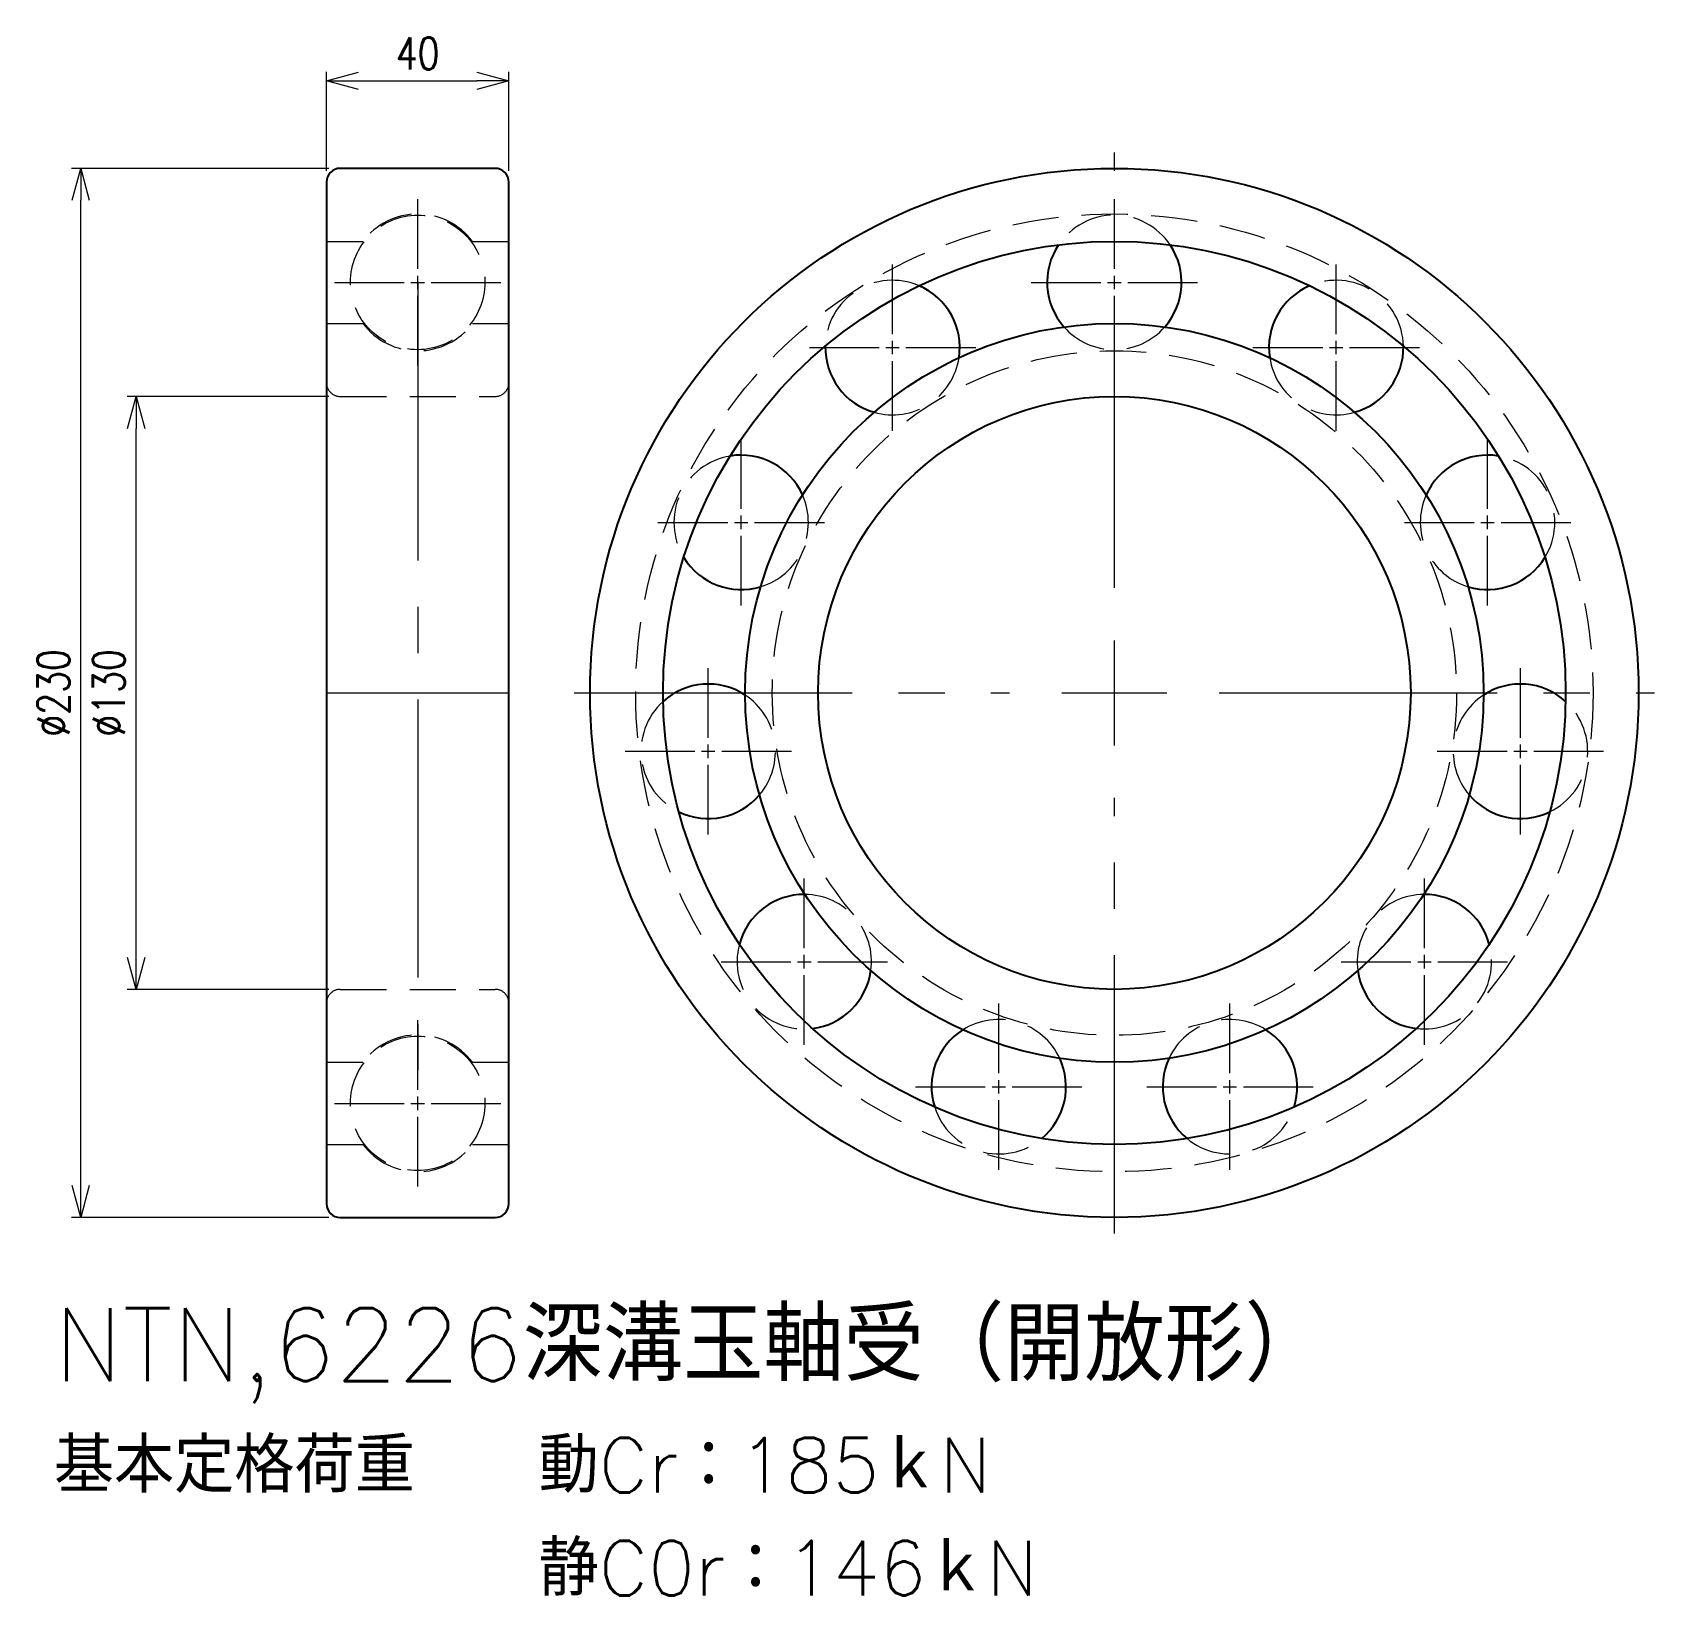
# Model space of a CAD drawing. Header units: millimetres. Extents: x 0 to 49006, y -7876 to 6995.
# Drawn here: x 18466.1 to 18821.9, y -6334.9 to -5992.1 of the extents above; entities that cross this region are included whole.
import ezdxf

# ---------------------------------------------------------------- set-up
doc = ezdxf.new("R2010")
doc.units = ezdxf.units.MM
doc.header["$LTSCALE"] = 3.2
doc.header["$PDMODE"] = 99
doc.header["$PDSIZE"] = 1
doc.linetypes.add('CENTER2', pattern=[28.575, 19.05, -3.175, 3.175, -3.175])
doc.linetypes.add('HIDDEN2', pattern=[4.7625, 3.175, -1.5875])
for name, color, linetype, lineweight in [('01_外形線', 7, 'Continuous', 25), ('03_かくれ線', 6, 'HIDDEN2', 13), ('04_中心線', 1, 'CENTER2', 9), ('06_文字', 7, 'Continuous', 13), ('07_寸法線', 3, 'Continuous', 9)]:
    doc.layers.add(name, color=color, linetype=linetype, lineweight=lineweight)
doc.styles.get("Standard").update_dxf_attribs({"font": 'txt.shx', "bigfont": 'extfont2.shx'})
doc.styles.add('寸法用', font='simplex.shx', dxfattribs={"width": 0.8, "bigfont": '@extfont2.shx'})
doc.dimstyles.new('機械製図用', dxfattribs={"dimtxt": 3.5, "dimasz": 3.5, "dimexe": 2, "dimexo": 0, "dimgap": 1.2, "dimtad": 1, "dimdsep": 46, "dimtxsty": '寸法用', "dimblk": 'OPEN30', "dimcen": 0, "dimclrd": 256, "dimclre": 256, "dimclrt": 7, "dimazin": 2, "dimtm": 1e-09, "dimtfac": 0.75, "dimtmove": 0, "dimatfit": 3, "dimldrblk": 'OPEN30', "dimfxl": 1, "dimlwd": -1, "dimlwe": -1, "dimarcsym": 0})

# ---------------------------------------------------------------- blocks, each defined once
blk = doc.blocks.new('*U1563')
at = {"layer": '04_中心線', "color": 0, "linetype": 'CENTER2', "transparency": 16777216}
for p, q in [((0, 2.95), (0, 18.25)), ((-18.25, 0), (-2.95, 0)), ((2.95, 0), (18.25, 0)), ((0, -18.25), (0, -2.95))]:
    blk.add_line(p, q, dxfattribs=at)
at = {"layer": '04_中心線', "color": 0, "linetype": 'Continuous', "transparency": 16777216}
for p, q in [((-1.475, 0), (1.475, 0)), ((0, -1.475), (0, 1.475))]:
    blk.add_line(p, q, dxfattribs=at)
blk = doc.blocks.new('_Open30')
at = {"color": 0, "linetype": 'ByBlock', "lineweight": -2}
for p, q in [((-1, 0.268), (0, 0)), ((0, 0), (-1, -0.268)), ((0, 0), (-1, 0))]:
    blk.add_line(p, q, dxfattribs=at)
blk = doc.blocks.new('*D1577')
at = {"layer": '07_寸法線', "transparency": 16777216}
for p, q in [((18530.61, -6022.44), (18530.61, -6000.73)), ((18537.61, -6002.73), (18563.61, -6002.73)), ((18570.61, -6022.44), (18570.61, -6000.73))]:
    blk.add_line(p, q, dxfattribs=at)
at = {"layer": 'Defpoints', "color": 0, "transparency": 16777216}
for p in [(18570.61, -6002.73), (18530.61, -6024.94), (18570.61, -6024.94)]:
    blk.add_point(p, dxfattribs=at)
at = {"layer": '07_寸法線', "transparency": 16777216, "xscale": 7, "yscale": 7, "zscale": 7, "rotation": 180}
blk.add_blockref('_Open30', (18530.61, -6002.73), dxfattribs=at)
at = {"layer": '07_寸法線', "transparency": 16777216, "xscale": 7, "yscale": 7, "zscale": 7}
blk.add_blockref('_Open30', (18570.61, -6002.73), dxfattribs=at)
at = {"layer": '07_寸法線', "color": 7, "transparency": 16777216, "insert": (18550.61, -5996.73), "char_height": 7, "attachment_point": 5, "style": '寸法用'}
blk.add_mtext('40', dxfattribs=at)
blk = doc.blocks.new('*D1578')
at = {"layer": '07_寸法線', "transparency": 16777216}
for p, q in [((18531.11, -6071.94), (18486.85, -6071.94)), ((18488.85, -6194.94), (18488.85, -6078.94)), ((18531.11, -6201.94), (18486.85, -6201.94))]:
    blk.add_line(p, q, dxfattribs=at)
at = {"layer": 'Defpoints', "color": 0, "transparency": 16777216}
for p in [(18488.85, -6071.94), (18533.61, -6071.94), (18533.61, -6201.94)]:
    blk.add_point(p, dxfattribs=at)
at = {"layer": '07_寸法線', "transparency": 16777216, "xscale": 7, "yscale": 7, "zscale": 7}
for p, rotation in [((18488.85, -6071.94), 90), ((18488.85, -6201.94), 270)]:
    blk.add_blockref('_Open30', p, dxfattribs=dict(at, rotation=rotation))
at = {"layer": '07_寸法線', "color": 7, "transparency": 16777216, "insert": (18482.85, -6136.94), "char_height": 7, "attachment_point": 5, "rotation": 90, "style": '寸法用'}
blk.add_mtext('%%C130', dxfattribs=at)
blk = doc.blocks.new('*D1579')
at = {"layer": '07_寸法線', "transparency": 16777216}
for p, q in [((18531.11, -6021.94), (18474.7, -6021.94)), ((18476.7, -6244.94), (18476.7, -6028.94)), ((18531.11, -6251.94), (18474.7, -6251.94))]:
    blk.add_line(p, q, dxfattribs=at)
at = {"layer": 'Defpoints', "color": 0, "transparency": 16777216}
for p in [(18476.7, -6021.94), (18533.61, -6021.94), (18533.61, -6251.94)]:
    blk.add_point(p, dxfattribs=at)
at = {"layer": '07_寸法線', "transparency": 16777216, "xscale": 7, "yscale": 7, "zscale": 7}
for p, rotation in [((18476.7, -6021.94), 90), ((18476.7, -6251.94), 270)]:
    blk.add_blockref('_Open30', p, dxfattribs=dict(at, rotation=rotation))
at = {"layer": '07_寸法線', "color": 7, "transparency": 16777216, "insert": (18470.7, -6136.94), "char_height": 7, "attachment_point": 5, "rotation": 90, "style": '寸法用'}
blk.add_mtext('%%C230', dxfattribs=at)
blk = doc.blocks.new('*U1564')
at = {"layer": '04_中心線', "color": 0, "linetype": 'CENTER2', "transparency": 16777216}
for p, q in [((0, 2.95), (0, 18.25)), ((-18.25, 0), (-2.95, 0)), ((2.95, 0), (18.25, 0)), ((0, -18.25), (0, -2.95))]:
    blk.add_line(p, q, dxfattribs=at)
at = {"layer": '04_中心線', "color": 0, "linetype": 'Continuous', "transparency": 16777216}
for p, q in [((-1.475, 0), (1.475, 0)), ((0, -1.475), (0, 1.475))]:
    blk.add_line(p, q, dxfattribs=at)
blk = doc.blocks.new('*U1565')
at = {"layer": '04_中心線', "color": 0, "linetype": 'CENTER2', "transparency": 16777216}
for p, q in [((0, 23), (0, 118.5)), ((-118.5, 0), (-23, 0)), ((23, 0), (118.5, 0)), ((0, -118.5), (0, -23))]:
    blk.add_line(p, q, dxfattribs=at)
at = {"layer": '04_中心線', "color": 0, "linetype": 'Continuous', "transparency": 16777216}
for p, q in [((0, -11.5), (0, 11.5)), ((-11.5, 0), (11.5, 0))]:
    blk.add_line(p, q, dxfattribs=at)
blk = doc.blocks.new('*U1566')
at = {"layer": '04_中心線', "color": 0, "linetype": 'CENTER2', "transparency": 16777216}
for p, q in [((0, 2.95), (0, 18.25)), ((-18.25, 0), (-2.95, 0)), ((2.95, 0), (18.25, 0)), ((0, -18.25), (0, -2.95))]:
    blk.add_line(p, q, dxfattribs=at)
at = {"layer": '04_中心線', "color": 0, "linetype": 'Continuous', "transparency": 16777216}
for p, q in [((-1.475, 0), (1.475, 0)), ((0, -1.475), (0, 1.475))]:
    blk.add_line(p, q, dxfattribs=at)
blk = doc.blocks.new('*U1567')
at = {"layer": '04_中心線', "color": 0, "linetype": 'CENTER2', "transparency": 16777216}
for p, q in [((0, 2.95), (0, 18.25)), ((-18.25, 0), (-2.95, 0)), ((2.95, 0), (18.25, 0)), ((0, -18.25), (0, -2.95))]:
    blk.add_line(p, q, dxfattribs=at)
at = {"layer": '04_中心線', "color": 0, "linetype": 'Continuous', "transparency": 16777216}
for p, q in [((-1.475, 0), (1.475, 0)), ((0, -1.475), (0, 1.475))]:
    blk.add_line(p, q, dxfattribs=at)
blk = doc.blocks.new('*U1568')
at = {"layer": '04_中心線', "color": 0, "linetype": 'CENTER2', "transparency": 16777216}
for p, q in [((0, 2.95), (0, 18.25)), ((-18.25, 0), (-2.95, 0)), ((2.95, 0), (18.25, 0)), ((0, -18.25), (0, -2.95))]:
    blk.add_line(p, q, dxfattribs=at)
at = {"layer": '04_中心線', "color": 0, "linetype": 'Continuous', "transparency": 16777216}
for p, q in [((-1.475, 0), (1.475, 0)), ((0, -1.475), (0, 1.475))]:
    blk.add_line(p, q, dxfattribs=at)
blk = doc.blocks.new('*U1569')
at = {"layer": '04_中心線', "color": 0, "linetype": 'CENTER2', "transparency": 16777216}
for p, q in [((0, 2.95), (0, 18.25)), ((-18.25, 0), (-2.95, 0)), ((2.95, 0), (18.25, 0)), ((0, -18.25), (0, -2.95))]:
    blk.add_line(p, q, dxfattribs=at)
at = {"layer": '04_中心線', "color": 0, "linetype": 'Continuous', "transparency": 16777216}
for p, q in [((-1.475, 0), (1.475, 0)), ((0, -1.475), (0, 1.475))]:
    blk.add_line(p, q, dxfattribs=at)
blk = doc.blocks.new('*U1570')
at = {"layer": '04_中心線', "color": 0, "linetype": 'CENTER2', "transparency": 16777216}
for p, q in [((0, 2.95), (0, 18.25)), ((-18.25, 0), (-2.95, 0)), ((2.95, 0), (18.25, 0)), ((0, -18.25), (0, -2.95))]:
    blk.add_line(p, q, dxfattribs=at)
at = {"layer": '04_中心線', "color": 0, "linetype": 'Continuous', "transparency": 16777216}
for p, q in [((-1.475, 0), (1.475, 0)), ((0, -1.475), (0, 1.475))]:
    blk.add_line(p, q, dxfattribs=at)
blk = doc.blocks.new('*U1571')
at = {"layer": '04_中心線', "color": 0, "linetype": 'CENTER2', "transparency": 16777216}
for p, q in [((0, 2.95), (0, 18.25)), ((-18.25, 0), (-2.95, 0)), ((2.95, 0), (18.25, 0)), ((0, -18.25), (0, -2.95))]:
    blk.add_line(p, q, dxfattribs=at)
at = {"layer": '04_中心線', "color": 0, "linetype": 'Continuous', "transparency": 16777216}
for p, q in [((-1.475, 0), (1.475, 0)), ((0, -1.475), (0, 1.475))]:
    blk.add_line(p, q, dxfattribs=at)
blk = doc.blocks.new('*U1572')
at = {"layer": '04_中心線', "color": 0, "linetype": 'CENTER2', "transparency": 16777216}
for p, q in [((0, 2.95), (0, 18.25)), ((-18.25, 0), (-2.95, 0)), ((2.95, 0), (18.25, 0)), ((0, -18.25), (0, -2.95))]:
    blk.add_line(p, q, dxfattribs=at)
at = {"layer": '04_中心線', "color": 0, "linetype": 'Continuous', "transparency": 16777216}
for p, q in [((-1.475, 0), (1.475, 0)), ((0, -1.475), (0, 1.475))]:
    blk.add_line(p, q, dxfattribs=at)
blk = doc.blocks.new('*U1573')
at = {"layer": '04_中心線', "color": 0, "linetype": 'CENTER2', "transparency": 16777216}
for p, q in [((0, 2.95), (0, 18.25)), ((-18.25, 0), (-2.95, 0)), ((2.95, 0), (18.25, 0)), ((0, -18.25), (0, -2.95))]:
    blk.add_line(p, q, dxfattribs=at)
at = {"layer": '04_中心線', "color": 0, "linetype": 'Continuous', "transparency": 16777216}
for p, q in [((-1.475, 0), (1.475, 0)), ((0, -1.475), (0, 1.475))]:
    blk.add_line(p, q, dxfattribs=at)
blk = doc.blocks.new('*U1574')
at = {"layer": '04_中心線', "color": 0, "linetype": 'CENTER2', "transparency": 16777216}
for p, q in [((0, 2.95), (0, 18.25)), ((-18.25, 0), (-2.95, 0)), ((2.95, 0), (18.25, 0)), ((0, -18.25), (0, -2.95))]:
    blk.add_line(p, q, dxfattribs=at)
at = {"layer": '04_中心線', "color": 0, "linetype": 'Continuous', "transparency": 16777216}
for p, q in [((-1.475, 0), (1.475, 0)), ((0, -1.475), (0, 1.475))]:
    blk.add_line(p, q, dxfattribs=at)
blk = doc.blocks.new('*U1575')
at = {"layer": '04_中心線', "color": 0, "linetype": 'CENTER2', "transparency": 16777216}
for p, q in [((0, 2.95), (0, 18.25)), ((-18.25, 0), (-2.95, 0)), ((2.95, 0), (18.25, 0)), ((0, -18.25), (0, -2.95))]:
    blk.add_line(p, q, dxfattribs=at)
at = {"layer": '04_中心線', "color": 0, "linetype": 'Continuous', "transparency": 16777216}
for p, q in [((-1.475, 0), (1.475, 0)), ((0, -1.475), (0, 1.475))]:
    blk.add_line(p, q, dxfattribs=at)
blk = doc.blocks.new('*U1576')
at = {"layer": '04_中心線', "color": 0, "linetype": 'CENTER2', "transparency": 16777216}
for p, q in [((0, 2.95), (0, 18.25)), ((-18.25, 0), (-2.95, 0)), ((2.95, 0), (18.25, 0)), ((0, -18.25), (0, -2.95))]:
    blk.add_line(p, q, dxfattribs=at)
at = {"layer": '04_中心線', "color": 0, "linetype": 'Continuous', "transparency": 16777216}
for p, q in [((-1.475, 0), (1.475, 0)), ((0, -1.475), (0, 1.475))]:
    blk.add_line(p, q, dxfattribs=at)

msp = doc.modelspace()

# ---------------------------------------------------------------- linework, layer by layer
at = {"layer": '01_外形線'}
msp.add_lwpolyline([(18533.614, -6251.937), (18567.614, -6251.937, 0.4142136), (18570.614, -6248.937), (18570.614, -6024.937, 0.4142136), (18567.614, -6021.937), (18533.614, -6021.937, 0.4142136), (18530.614, -6024.937), (18530.614, -6248.937, 0.4142136)], format="xyb", close=True, dxfattribs=at)
for points in [[(18691.2, -6038.696, 0.3413565), (18692.372, -6056.696)], [(18714.493, -6056.696, 0.3413565), (18715.666, -6038.696)], [(18669.356, -6063.454, 0.3413565), (18660.61, -6047.678)], [(18746.255, -6047.678, 0.3413565), (18737.51, -6063.454)], [(18640.029, -6060.905, 0.3413565), (18650.746, -6075.413)], [(18756.119, -6075.413, 0.3413565), (18766.837, -6060.905)], [(18635.037, -6093.543, 0.3413565), (18619.151, -6084.999)], [(18787.714, -6084.999, 0.3413565), (18771.828, -6093.543)], [(18608.988, -6107.253, 0.3413565), (18625.848, -6113.664)], [(18781.017, -6113.664, 0.3413565), (18797.878, -6107.253)], [(18622.434, -6137.409, 0.3413565), (18604.45, -6138.81)], [(18802.415, -6138.81, 0.3413565), (18784.431, -6137.409)], [(18607.932, -6163.027, 0.3413565), (18625.582, -6159.304)], [(18781.283, -6159.304, 0.3413565), (18798.933, -6163.027)], [(18635.547, -6181.125, 0.3413565), (18621.176, -6192.026)], [(18785.689, -6192.026, 0.3413565), (18771.318, -6181.125)], [(18637.198, -6210.516, 0.3413565), (18650.033, -6197.843)], [(18756.832, -6197.843, 0.3413565), (18769.668, -6210.516)], [(18670.214, -6210.812, 0.3413565), (18664.018, -6227.752)], [(18742.848, -6227.752, 0.3413565), (18736.652, -6210.812)], [(18687.492, -6234.645, 0.3413565), (18691.438, -6217.044)], [(18715.427, -6217.044, 0.3413565), (18719.373, -6234.645)]]:
    msp.add_lwpolyline(points, format="xyb", dxfattribs=at)
for radius in [115, 99, 81, 65]:
    msp.add_circle((18703.433, -6136.937), radius, dxfattribs=at)
at = {"layer": '03_かくれ線'}
for points in [[(18530.614, -6037.937), (18538.614, -6037.937, -0.5), (18562.614, -6037.937), (18570.614, -6037.937)], [(18715.666, -6038.696, 0.5320648), (18691.2, -6038.696)], [(18660.61, -6047.678, 0.5320648), (18640.029, -6060.905)], [(18766.837, -6060.905, 0.5320648), (18746.255, -6047.678)], [(18530.614, -6055.937), (18538.614, -6055.937, 0.5), (18562.614, -6055.937), (18570.614, -6055.937)], [(18692.372, -6056.696, 0.4512817), (18714.493, -6056.696)], [(18650.746, -6075.413, 0.4512817), (18669.356, -6063.454)], [(18737.51, -6063.454, 0.4512817), (18756.119, -6075.413)], [(18530.614, -6068.937), (18530.614, -6068.937, 0.4142136), (18533.614, -6071.937), (18567.614, -6071.937, 0.4142136), (18570.614, -6068.937), (18570.614, -6068.937)], [(18619.151, -6084.999, 0.5320648), (18608.988, -6107.253)], [(18797.878, -6107.253, 0.5320648), (18787.714, -6084.999)], [(18625.848, -6113.664, 0.4512817), (18635.037, -6093.543)], [(18771.828, -6093.543, 0.4512817), (18781.017, -6113.664)], [(18625.582, -6159.304, 0.4512817), (18622.434, -6137.409)], [(18784.431, -6137.409, 0.4512817), (18781.283, -6159.304)], [(18604.45, -6138.81, 0.5320648), (18607.932, -6163.027)], [(18798.933, -6163.027, 0.5320648), (18802.415, -6138.81)], [(18650.033, -6197.843, 0.4512817), (18635.547, -6181.125)], [(18771.318, -6181.125, 0.4512817), (18756.832, -6197.843)], [(18621.176, -6192.026, 0.5320648), (18637.198, -6210.516)], [(18769.668, -6210.516, 0.5320648), (18785.689, -6192.026)], [(18530.614, -6204.937), (18530.614, -6204.937, -0.4142136), (18533.614, -6201.937), (18567.614, -6201.937, -0.4142136), (18570.614, -6204.937), (18570.614, -6204.937)], [(18691.438, -6217.044, 0.4512817), (18670.214, -6210.812)], [(18736.652, -6210.812, 0.4512817), (18715.427, -6217.044)], [(18530.614, -6217.937), (18538.614, -6217.937, -0.5), (18562.614, -6217.937), (18570.614, -6217.937)], [(18664.018, -6227.752, 0.5320648), (18687.492, -6234.645)], [(18719.373, -6234.645, 0.5320648), (18742.848, -6227.752)], [(18530.614, -6235.937), (18538.614, -6235.937, 0.5), (18562.614, -6235.937), (18570.614, -6235.937)]]:
    msp.add_lwpolyline(points, format="xyb", dxfattribs=at)
for centre, radius in [((18550.614, -6046.937), 14.75), ((18703.433, -6136.937), 105), ((18703.433, -6136.985), 75.048), ((18550.614, -6226.937), 14.75)]:
    msp.add_circle(centre, radius, dxfattribs=at)
at = {"layer": '04_中心線'}
for points in [[(18550.614, -6046.937), (18550.614, -6227.033)], [(18530.614, -6136.937), (18570.614, -6136.937)]]:
    msp.add_lwpolyline(points, dxfattribs=at)

# ---------------------------------------------------------------- block references
at = {"layer": '04_中心線', "linetype": 'CENTER2'}
for name, p in [('*U1565', (18703.433, -6136.937)), ('*U1563', (18550.614, -6046.937)), ('*U1566', (18703.433, -6046.937)), ('*U1567', (18654.775, -6061.224)), ('*U1576', (18752.09, -6061.224)), ('*U1568', (18621.566, -6099.55)), ('*U1575', (18785.3, -6099.55)), ('*U1569', (18614.349, -6149.745)), ('*U1574', (18792.517, -6149.745)), ('*U1570', (18635.415, -6195.874)), ('*U1573', (18771.45, -6195.874)), ('*U1571', (18678.077, -6223.291)), ('*U1572', (18728.789, -6223.291)), ('*U1564', (18550.614, -6226.937))]:
    msp.add_blockref(name, p, dxfattribs=at)

# ---------------------------------------------------------------- texts
at = {"layer": '06_文字'}
for s, height, p in [('NTN,6226深溝玉軸受（開放形）', 16, (18470.798, -6287.825)), ('基本定格荷重', 12, (18470.798, -6312.279)), ('動Cr：185ｋN', 12, (18577.148, -6312.279)), ('静C0r：146ｋN', 12, (18577.148, -6334.852))]:
    msp.add_text(s, height=height, dxfattribs=at).set_placement(p)

# ---------------------------------------------------------------- dimensions: what is measured, and where the dimension line sits
at = {"layer": '07_寸法線'}
dim = msp.add_linear_dim(base=(18570.614, -6002.726), p1=(18530.614, -6024.937), p2=(18570.614, -6024.937), dimstyle='機械製図用', override={"dimscale": 0, "dimtxt": 7, "dimasz": 7, "dimexo": 2.5, "dimgap": 2.5, "dimtix": 0, "dimtofl": 1, "dimtmove": 0, "dimatfit": 3}, dxfattribs=at)
dim.commit()
dim.dimension.update_dxf_attribs({"geometry": '*D1577', "text_midpoint": (18550.614, -5996.726)})
for base, p1, p2, picture, middle in [((18476.699, -6021.937), (18533.614, -6251.937), (18533.614, -6021.937), '*D1579', (18470.699, -6136.937)), ((18488.85, -6071.937), (18533.614, -6201.937), (18533.614, -6071.937), '*D1578', (18482.85, -6136.937))]:
    dim = msp.add_linear_dim(base=base, p1=p1, p2=p2, angle=90, text='%%C<>', dimstyle='機械製図用', override={"dimscale": 0, "dimtxt": 7, "dimasz": 7, "dimexo": 2.5, "dimgap": 2.5, "dimtix": 0, "dimtofl": 1, "dimtmove": 0, "dimatfit": 3}, dxfattribs=at)
    dim.commit()
    dim.dimension.update_dxf_attribs({"geometry": picture, "text_midpoint": middle})

doc.saveas('drawing.dxf')
